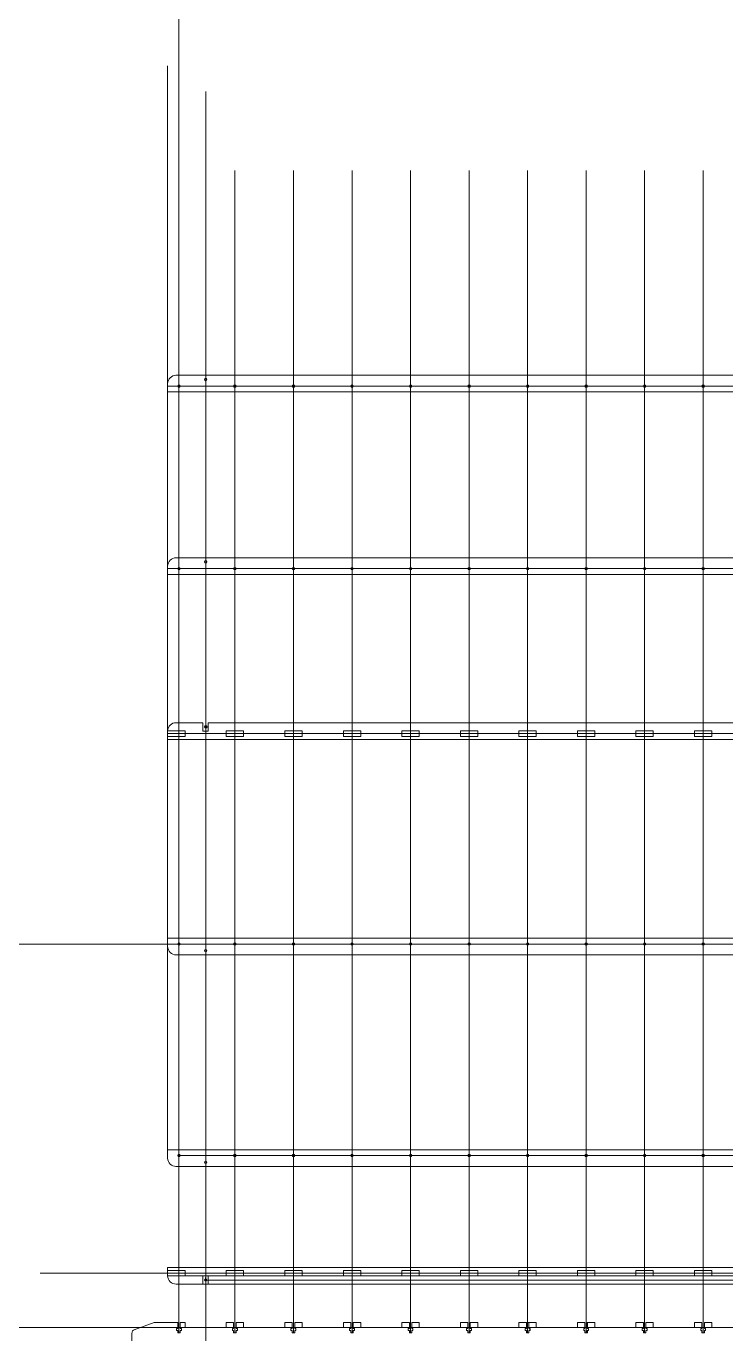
# Model space of a CAD drawing. Header units: millimetres. Extents: x -1390 to 6316, y -1840 to 2435.
# Drawn here: x -353 to 293, y -706 to 500 of the extents above; entities that cross this region are included whole.
import ezdxf

# ---------------------------------------------------------------- set-up
doc = ezdxf.new("R2010")
doc.units = ezdxf.units.MM
for name, color, linetype, lineweight, true_color in [('Left B Arm', 1, 'CONTINUOUS', 0, 0xff0000), ('New Build platform', 1, 'CONTINUOUS', 0, 0xff0000), ('New Left B arm', 1, 'CONTINUOUS', 0, 0xff0000), ('New Left D arm', 1, 'CONTINUOUS', 0, 0xff0000), ('New Left F arm', 1, 'CONTINUOUS', 0, 0xff0000), ('New Right B Arm', 1, 'CONTINUOUS', 0, 0xff0000), ('New Right D arm', 1, 'CONTINUOUS', 0, 0xff0000), ('New Right F arm', 1, 'CONTINUOUS', 0, 0xff0000), ('Referance lines', 3, 'CONTINUOUS', 0, 0x00ff00)]:
    doc.layers.add(name, color=color, linetype=linetype, lineweight=lineweight, true_color=true_color)

msp = doc.modelspace()

# ---------------------------------------------------------------- linework, layer by layer
at = {"layer": 'Left B Arm'}
for p, q in [((-214.4, -660.1), (-189.8, -660.1)), ((-184.9, -660.1), (-10.6, -660.1))]:
    msp.add_line(p, q, dxfattribs=at)
at = {"layer": 'New Build platform', "color": 1, "true_color": 0xff0000}
for p, q in [((-253.4, -702.2), (-234.9, -695.5)), ((-234.9, -695.5), (-213.1, -695.5)), ((-213.1, -695.5), (-213.1, -701.1)), ((-210.8, -701.1), (-210.8, -695.5)), ((-210.8, -695.5), (-206.3, -695.5)), ((-206.3, -695.5), (-206.3, -700)), ((-168.3, -700), (-168.3, -695.5)), ((-168.3, -695.5), (-161.5, -695.5)), ((-161.5, -695.5), (-161.5, -700)), ((-159.2, -701.1), (-159.2, -695.5)), ((-159.2, -695.5), (-152.3, -695.5)), ((-152.3, -695.5), (-152.3, -700)), ((-114.3, -700), (-114.3, -695.5)), ((-114.3, -695.5), (-107.5, -695.5)), ((-114.3, -700), (-114.3, -695.5)), ((-114.3, -695.5), (-107.4, -695.5)), ((-107.5, -695.5), (-107.5, -701.1)), ((-107.4, -695.5), (-107.4, -700)), ((-105.2, -701.1), (-105.2, -695.5)), ((-105.2, -695.5), (-98.3, -695.5)), ((-105.2, -701.1), (-105.2, -695.5)), ((-105.2, -695.5), (-98.3, -695.5)), ((-98.3, -695.5), (-98.3, -700.2)), ((-98.3, -695.5), (-98.3, -700)), ((-60.3, -700), (-60.3, -695.5)), ((-60.3, -695.5), (-53.4, -695.5)), ((-60.3, -700), (-60.3, -695.5)), ((-60.3, -695.5), (-53.4, -695.5)), ((-60.3, -700), (-60.3, -695.5)), ((-60.3, -695.5), (-53.4, -695.5)), ((-53.4, -695.5), (-53.4, -701.1)), ((-53.4, -695.5), (-53.4, -701.1)), ((-53.4, -695.5), (-53.4, -700)), ((-51.2, -701.1), (-51.2, -695.5)), ((-51.2, -695.5), (-44.3, -695.5)), ((-51.2, -701.1), (-51.2, -695.5)), ((-51.2, -695.5), (-44.3, -695.5)), ((-51.2, -701.1), (-51.2, -695.5)), ((-51.2, -695.5), (-44.3, -695.5)), ((-44.3, -695.5), (-44.3, -700.2)), ((-44.3, -695.5), (-44.3, -700.2)), ((-44.3, -695.5), (-44.3, -700)), ((-6.3, -700), (-6.3, -695.5)), ((-6.3, -695.5), (0.6, -695.5)), ((-6.3, -700), (-6.3, -695.5)), ((-6.3, -695.5), (0.6, -695.5)), ((-6.3, -700), (-6.3, -695.5)), ((-6.3, -695.5), (0.6, -695.5)), ((-6.3, -700), (-6.3, -695.5)), ((-6.3, -695.5), (0.6, -695.5)), ((0.6, -695.5), (0.6, -701.1)), ((0.6, -695.5), (0.6, -701.1)), ((0.6, -695.5), (0.6, -701.1)), ((0.6, -695.5), (0.6, -700)), ((2.8, -701.1), (2.8, -695.5)), ((2.8, -695.5), (9.7, -695.5)), ((2.8, -701.1), (2.8, -695.5)), ((2.8, -695.5), (9.7, -695.5)), ((2.8, -701.1), (2.8, -695.5)), ((2.8, -695.5), (9.7, -695.5)), ((2.8, -701.1), (2.8, -695.5)), ((2.8, -695.5), (9.7, -695.5)), ((9.7, -695.5), (9.7, -700.2)), ((9.7, -695.5), (9.7, -700.2)), ((9.7, -695.5), (9.7, -700.2)), ((9.7, -695.5), (9.7, -700)), ((47.7, -700), (47.7, -695.5)), ((47.7, -695.5), (54.6, -695.5)), ((47.7, -700), (47.7, -695.5)), ((47.7, -695.5), (54.6, -695.5)), ((47.7, -700), (47.7, -695.5)), ((47.7, -695.5), (54.6, -695.5)), ((47.7, -700), (47.7, -695.5)), ((47.7, -695.5), (54.6, -695.5)), ((47.7, -700), (47.7, -695.5)), ((47.7, -695.5), (54.6, -695.5)), ((54.6, -695.5), (54.6, -701.1)), ((54.6, -695.5), (54.6, -701.1)), ((54.6, -695.5), (54.6, -701.1)), ((54.6, -695.5), (54.6, -701.1)), ((54.6, -695.5), (54.6, -700)), ((56.8, -701.1), (56.8, -695.5)), ((56.8, -695.5), (63.7, -695.5)), ((56.8, -701.1), (56.8, -695.5)), ((56.8, -695.5), (63.7, -695.5)), ((56.8, -701.1), (56.8, -695.5)), ((56.8, -695.5), (63.7, -695.5)), ((56.8, -701.1), (56.8, -695.5)), ((56.8, -695.5), (63.7, -695.5)), ((56.8, -701.1), (56.8, -695.5)), ((56.8, -695.5), (63.7, -695.5)), ((63.7, -695.5), (63.7, -700.2)), ((63.7, -695.5), (63.7, -700.2)), ((63.7, -695.5), (63.7, -700.2)), ((63.7, -695.5), (63.7, -700.2)), ((63.7, -695.5), (63.7, -700)), ((101.7, -700), (101.7, -695.5)), ((101.7, -695.5), (108.6, -695.5)), ((101.7, -700), (101.7, -695.5)), ((101.7, -695.5), (108.6, -695.5)), ((101.7, -700), (101.7, -695.5)), ((101.7, -695.5), (108.6, -695.5)), ((101.7, -700), (101.7, -695.5)), ((101.7, -695.5), (108.6, -695.5)), ((101.7, -700), (101.7, -695.5)), ((101.7, -695.5), (108.6, -695.5)), ((108.6, -695.5), (108.6, -701.1)), ((108.6, -695.5), (108.6, -701.1)), ((108.6, -695.5), (108.6, -701.1)), ((108.6, -695.5), (108.6, -701.1)), ((108.6, -695.5), (108.6, -700)), ((110.8, -701.1), (110.8, -695.5)), ((110.8, -695.5), (117.7, -695.5)), ((110.8, -701.1), (110.8, -695.5)), ((110.8, -695.5), (117.7, -695.5)), ((110.8, -701.1), (110.8, -695.5)), ((110.8, -695.5), (117.7, -695.5)), ((110.8, -701.1), (110.8, -695.5)), ((110.8, -695.5), (117.7, -695.5)), ((110.8, -701.1), (110.8, -695.5)), ((110.8, -695.5), (117.7, -695.5)), ((117.7, -695.5), (117.7, -700.2)), ((117.7, -695.5), (117.7, -700.2)), ((117.7, -695.5), (117.7, -700.2)), ((117.7, -695.5), (117.7, -700.2)), ((117.7, -695.5), (117.7, -700)), ((155.7, -700), (155.7, -695.5)), ((155.7, -695.5), (162.6, -695.5)), ((155.7, -700), (155.7, -695.5)), ((155.7, -695.5), (162.6, -695.5)), ((155.7, -700), (155.7, -695.5)), ((155.7, -695.5), (162.6, -695.5)), ((155.7, -700), (155.7, -695.5)), ((155.7, -695.5), (162.6, -695.5)), ((155.7, -700), (155.7, -695.5)), ((155.7, -695.5), (162.6, -695.5)), ((162.6, -695.5), (162.6, -701.1)), ((162.6, -695.5), (162.6, -701.1)), ((162.6, -695.5), (162.6, -701.1)), ((162.6, -695.5), (162.6, -701.1)), ((162.6, -695.5), (162.6, -700)), ((164.8, -701.1), (164.8, -695.5)), ((164.8, -695.5), (171.7, -695.5)), ((164.8, -701.1), (164.8, -695.5)), ((164.8, -695.5), (171.7, -695.5)), ((164.8, -701.1), (164.8, -695.5)), ((164.8, -695.5), (171.7, -695.5)), ((164.8, -701.1), (164.8, -695.5)), ((164.8, -695.5), (171.7, -695.5)), ((164.9, -701.1), (164.9, -695.5)), ((164.9, -695.5), (171.7, -695.5)), ((171.7, -695.5), (171.7, -700.2)), ((171.7, -695.5), (171.7, -700.2)), ((171.7, -695.5), (171.7, -700.2)), ((171.7, -695.5), (171.7, -700.2)), ((171.7, -695.5), (171.7, -700)), ((209.7, -700), (209.7, -695.5)), ((209.7, -695.5), (216.6, -695.5)), ((209.7, -700), (209.7, -695.5)), ((209.7, -695.5), (216.6, -695.5)), ((209.7, -700), (209.7, -695.5)), ((209.7, -695.5), (216.6, -695.5)), ((209.7, -700), (209.7, -695.5)), ((209.7, -695.5), (216.6, -695.5)), ((209.7, -700), (209.7, -695.5)), ((209.7, -695.5), (216.6, -695.5)), ((209.7, -700), (209.7, -695.5)), ((209.7, -695.5), (216.6, -695.5)), ((216.6, -695.5), (216.6, -701.1)), ((216.6, -695.5), (216.6, -701.1)), ((216.6, -695.5), (216.6, -701.1)), ((216.6, -695.5), (216.6, -701.1)), ((216.6, -695.5), (216.6, -701.1)), ((216.6, -695.5), (216.6, -700)), ((218.8, -701.1), (218.8, -695.5)), ((218.8, -695.5), (225.7, -695.5)), ((218.8, -701.1), (218.8, -695.5)), ((218.8, -695.5), (225.7, -695.5)), ((218.8, -701.1), (218.8, -695.5)), ((218.8, -695.5), (225.7, -695.5)), ((218.8, -701.1), (218.8, -695.5)), ((218.8, -695.5), (225.7, -695.5)), ((218.8, -701.1), (218.8, -695.5)), ((218.8, -695.5), (225.7, -695.5)), ((218.9, -701.1), (218.9, -695.5)), ((218.9, -695.5), (225.7, -695.5)), ((225.7, -695.5), (225.7, -700.2)), ((225.7, -695.5), (225.7, -700.2)), ((225.7, -695.5), (225.7, -700.2)), ((225.7, -695.5), (225.7, -700.2)), ((225.7, -695.5), (225.7, -700.2)), ((225.7, -695.5), (225.7, -700)), ((263.8, -700), (263.8, -695.5)), ((263.8, -695.5), (270.6, -695.5)), ((263.8, -700), (263.8, -695.5)), ((263.8, -695.5), (270.6, -695.5)), ((263.8, -700), (263.8, -695.5)), ((263.8, -695.5), (270.6, -695.5)), ((263.8, -700), (263.8, -695.5)), ((263.8, -695.5), (270.6, -695.5)), ((263.8, -700), (263.8, -695.5)), ((263.8, -695.5), (270.6, -695.5)), ((263.8, -700), (263.8, -695.5)), ((263.8, -695.5), (270.6, -695.5)), ((263.8, -700), (263.8, -695.5)), ((263.8, -695.5), (270.6, -695.5)), ((270.6, -695.5), (270.6, -701.1)), ((270.6, -695.5), (270.6, -701.1)), ((270.6, -695.5), (270.6, -701.1)), ((270.6, -695.5), (270.6, -701.1)), ((270.6, -695.5), (270.6, -701.1)), ((270.6, -695.5), (270.6, -701.1)), ((270.6, -695.5), (270.6, -700)), ((272.9, -701.1), (272.9, -695.5)), ((272.9, -695.5), (279.7, -695.5)), ((272.9, -701.1), (272.9, -695.5)), ((272.9, -695.5), (279.7, -695.5)), ((272.9, -701.1), (272.9, -695.5)), ((272.9, -695.5), (279.7, -695.5)), ((272.9, -701.1), (272.9, -695.5)), ((272.9, -695.5), (279.7, -695.5)), ((272.9, -701.1), (272.9, -695.5)), ((272.9, -695.5), (279.7, -695.5)), ((272.9, -701.1), (272.9, -695.5)), ((272.9, -695.5), (279.7, -695.5)), ((272.9, -701.1), (272.9, -695.5)), ((272.9, -695.5), (279.7, -695.5)), ((279.7, -695.5), (279.7, -700)), ((279.7, -695.5), (279.7, -700.2)), ((279.7, -695.5), (279.7, -700.2)), ((279.7, -695.5), (279.7, -700.2)), ((279.7, -695.5), (279.7, -700.2)), ((279.7, -695.5), (279.7, -700.2)), ((279.7, -695.5), (279.7, -700.2)), ((-255.5, -705.3), (-255.5, -1354.8)), ((-213.1, -701.1), (-214.2, -701.1)), ((-214.2, -701.1), (-214.2, -702.9)), ((-214.2, -702.9), (-213.1, -702.9)), ((-213.1, -702.9), (-213.1, -705)), ((-213.1, -705), (-210.8, -705)), ((-209.7, -701.1), (-210.8, -701.1)), ((-210.8, -705), (-210.8, -702.9)), ((-210.8, -702.9), (-209.7, -702.9)), ((-209.7, -702.9), (-209.7, -701.1)), ((-206.3, -700), (-168.3, -700)), ((-161.5, -701.1), (-162.6, -701.1)), ((-162.6, -701.1), (-162.6, -702.9)), ((-162.6, -702.9), (-161.5, -702.9)), ((-161.5, -700), (-161.5, -701.1)), ((-161.5, -702.9), (-161.5, -705)), ((-161.5, -705), (-159.2, -705)), ((-158.1, -701.1), (-159.2, -701.1)), ((-159.2, -705), (-159.2, -702.9)), ((-159.2, -702.9), (-158.1, -702.9)), ((-158.1, -702.9), (-158.1, -701.1)), ((-152.3, -700), (-114.3, -700)), ((-107.5, -701.1), (-108.6, -701.1)), ((-108.6, -701.1), (-108.6, -702.9)), ((-107.4, -701.1), (-108.6, -701.1)), ((-108.6, -701.1), (-108.6, -702.9)), ((-108.6, -702.9), (-107.5, -702.9)), ((-108.6, -702.9), (-107.4, -702.9)), ((-107.5, -702.9), (-107.5, -705)), ((-107.5, -705), (-105.2, -705)), ((-107.4, -700), (-107.4, -701.1)), ((-107.4, -702.9), (-107.4, -705)), ((-107.4, -705), (-105.2, -705)), ((-104.1, -701.1), (-105.2, -701.1)), ((-104.1, -701.1), (-105.2, -701.1)), ((-105.2, -705), (-105.2, -702.9)), ((-105.2, -702.9), (-104.1, -702.9)), ((-105.2, -705), (-105.2, -702.9)), ((-105.2, -702.9), (-104.1, -702.9)), ((-104.1, -702.9), (-104.1, -701.1)), ((-104.1, -702.9), (-104.1, -701.1)), ((-98.3, -700), (-60.3, -700)), ((-53.4, -701.1), (-54.6, -701.1)), ((-54.6, -701.1), (-54.6, -702.9)), ((-53.4, -701.1), (-54.6, -701.1)), ((-54.6, -701.1), (-54.6, -702.9)), ((-54.6, -702.9), (-53.4, -702.9)), ((-54.6, -702.9), (-53.4, -702.9)), ((-53.4, -701.1), (-54.5, -701.1)), ((-54.5, -701.1), (-54.5, -702.9)), ((-54.5, -702.9), (-53.4, -702.9)), ((-53.4, -700), (-53.4, -701.1)), ((-53.4, -702.9), (-53.4, -705)), ((-53.4, -702.9), (-53.4, -705)), ((-53.4, -702.9), (-53.4, -705)), ((-53.4, -705), (-51.2, -705)), ((-53.4, -705), (-51.2, -705)), ((-53.4, -705), (-51.2, -705)), ((-50.1, -701.1), (-51.2, -701.1)), ((-50.1, -701.1), (-51.2, -701.1)), ((-50.1, -701.1), (-51.2, -701.1)), ((-51.2, -705), (-51.2, -702.9)), ((-51.2, -702.9), (-50.1, -702.9)), ((-51.2, -705), (-51.2, -702.9)), ((-51.2, -702.9), (-50.1, -702.9)), ((-51.2, -705), (-51.2, -702.9)), ((-51.2, -702.9), (-50.1, -702.9)), ((-50.1, -702.9), (-50.1, -701.1)), ((-50.1, -702.9), (-50.1, -701.1)), ((-50.1, -702.9), (-50.1, -701.1)), ((-44.3, -700), (-6.3, -700)), ((0.6, -701.1), (-0.6, -701.1)), ((-0.6, -701.1), (-0.6, -702.9)), ((0.6, -701.1), (-0.6, -701.1)), ((-0.6, -701.1), (-0.6, -702.9)), ((0.6, -701.1), (-0.6, -701.1)), ((-0.6, -701.1), (-0.6, -702.9)), ((-0.6, -702.9), (0.6, -702.9)), ((-0.6, -702.9), (0.6, -702.9)), ((-0.6, -702.9), (0.6, -702.9)), ((0.6, -701.1), (-0.5, -701.1)), ((-0.5, -701.1), (-0.5, -702.9)), ((-0.5, -702.9), (0.6, -702.9)), ((0.6, -700), (0.6, -701.1)), ((0.6, -702.9), (0.6, -705)), ((0.6, -702.9), (0.6, -705)), ((0.6, -702.9), (0.6, -705)), ((0.6, -702.9), (0.6, -705)), ((0.6, -705), (2.8, -705)), ((0.6, -705), (2.8, -705)), ((0.6, -705), (2.8, -705)), ((0.6, -705), (2.8, -705)), ((3.9, -701.1), (2.8, -701.1)), ((3.9, -701.1), (2.8, -701.1)), ((3.9, -701.1), (2.8, -701.1)), ((3.9, -701.1), (2.8, -701.1)), ((2.8, -705), (2.8, -702.9)), ((2.8, -702.9), (3.9, -702.9)), ((2.8, -705), (2.8, -702.9)), ((2.8, -702.9), (3.9, -702.9)), ((2.8, -705), (2.8, -702.9)), ((2.8, -702.9), (3.9, -702.9)), ((2.8, -705), (2.8, -702.9)), ((2.8, -702.9), (3.9, -702.9)), ((3.9, -702.9), (3.9, -701.1)), ((3.9, -702.9), (3.9, -701.1)), ((3.9, -702.9), (3.9, -701.1)), ((3.9, -702.9), (3.9, -701.1)), ((9.7, -700), (47.7, -700)), ((54.6, -701.1), (53.5, -701.1)), ((53.5, -701.1), (53.5, -702.9)), ((54.6, -701.1), (53.5, -701.1)), ((53.5, -701.1), (53.5, -702.9)), ((54.6, -701.1), (53.5, -701.1)), ((53.5, -701.1), (53.5, -702.9)), ((54.6, -701.1), (53.5, -701.1)), ((53.5, -701.1), (53.5, -702.9)), ((54.6, -701.1), (53.5, -701.1)), ((53.5, -701.1), (53.5, -702.9)), ((53.5, -702.9), (54.6, -702.9)), ((53.5, -702.9), (54.6, -702.9)), ((53.5, -702.9), (54.6, -702.9)), ((53.5, -702.9), (54.6, -702.9)), ((53.5, -702.9), (54.6, -702.9)), ((54.6, -700), (54.6, -701.1)), ((54.6, -702.9), (54.6, -705)), ((54.6, -702.9), (54.6, -705)), ((54.6, -702.9), (54.6, -705)), ((54.6, -702.9), (54.6, -705)), ((54.6, -702.9), (54.6, -705)), ((54.6, -705), (56.8, -705)), ((54.6, -705), (56.8, -705)), ((54.6, -705), (56.8, -705)), ((54.6, -705), (56.8, -705)), ((54.6, -705), (56.8, -705)), ((57.9, -701.1), (56.8, -701.1)), ((57.9, -701.1), (56.8, -701.1)), ((57.9, -701.1), (56.8, -701.1)), ((57.9, -701.1), (56.8, -701.1)), ((58, -701.1), (56.8, -701.1)), ((56.8, -705), (56.8, -702.9)), ((56.8, -702.9), (57.9, -702.9)), ((56.8, -705), (56.8, -702.9)), ((56.8, -702.9), (57.9, -702.9)), ((56.8, -705), (56.8, -702.9)), ((56.8, -702.9), (57.9, -702.9)), ((56.8, -705), (56.8, -702.9)), ((56.8, -702.9), (57.9, -702.9)), ((56.8, -705), (56.8, -702.9)), ((56.8, -702.9), (58, -702.9)), ((57.9, -702.9), (57.9, -701.1)), ((57.9, -702.9), (57.9, -701.1)), ((57.9, -702.9), (57.9, -701.1)), ((57.9, -702.9), (57.9, -701.1)), ((58, -702.9), (58, -701.1)), ((63.7, -700), (101.7, -700)), ((108.6, -701.1), (107.5, -701.1)), ((107.5, -701.1), (107.5, -702.9)), ((108.6, -701.1), (107.5, -701.1)), ((107.5, -701.1), (107.5, -702.9)), ((108.6, -701.1), (107.5, -701.1)), ((107.5, -701.1), (107.5, -702.9)), ((108.6, -701.1), (107.5, -701.1)), ((107.5, -701.1), (107.5, -702.9)), ((108.6, -701.1), (107.5, -701.1)), ((107.5, -701.1), (107.5, -702.9)), ((107.5, -702.9), (108.6, -702.9)), ((107.5, -702.9), (108.6, -702.9)), ((107.5, -702.9), (108.6, -702.9)), ((107.5, -702.9), (108.6, -702.9)), ((107.5, -702.9), (108.6, -702.9)), ((108.6, -700), (108.6, -701.1)), ((108.6, -702.9), (108.6, -705)), ((108.6, -702.9), (108.6, -705)), ((108.6, -702.9), (108.6, -705)), ((108.6, -702.9), (108.6, -705)), ((108.6, -702.9), (108.6, -705)), ((108.6, -705), (110.8, -705)), ((108.6, -705), (110.8, -705)), ((108.6, -705), (110.8, -705)), ((108.6, -705), (110.8, -705)), ((108.6, -705), (110.8, -705)), ((111.9, -701.1), (110.8, -701.1)), ((111.9, -701.1), (110.8, -701.1)), ((111.9, -701.1), (110.8, -701.1)), ((111.9, -701.1), (110.8, -701.1)), ((112, -701.1), (110.8, -701.1)), ((110.8, -705), (110.8, -702.9)), ((110.8, -702.9), (111.9, -702.9)), ((110.8, -705), (110.8, -702.9)), ((110.8, -702.9), (111.9, -702.9)), ((110.8, -705), (110.8, -702.9)), ((110.8, -702.9), (111.9, -702.9)), ((110.8, -705), (110.8, -702.9)), ((110.8, -702.9), (111.9, -702.9)), ((110.8, -705), (110.8, -702.9)), ((110.8, -702.9), (112, -702.9)), ((111.9, -702.9), (111.9, -701.1)), ((111.9, -702.9), (111.9, -701.1)), ((111.9, -702.9), (111.9, -701.1)), ((111.9, -702.9), (111.9, -701.1)), ((112, -702.9), (112, -701.1)), ((117.7, -700), (155.7, -700)), ((162.6, -701.1), (161.5, -701.1)), ((161.5, -701.1), (161.5, -702.9)), ((162.6, -701.1), (161.5, -701.1)), ((161.5, -701.1), (161.5, -702.9)), ((162.6, -701.1), (161.5, -701.1)), ((161.5, -701.1), (161.5, -702.9)), ((162.6, -701.1), (161.5, -701.1)), ((161.5, -701.1), (161.5, -702.9)), ((162.6, -701.1), (161.5, -701.1)), ((161.5, -701.1), (161.5, -702.9)), ((161.5, -702.9), (162.6, -702.9)), ((161.5, -702.9), (162.6, -702.9)), ((161.5, -702.9), (162.6, -702.9)), ((161.5, -702.9), (162.6, -702.9)), ((161.5, -702.9), (162.6, -702.9)), ((162.6, -700), (162.6, -701.1)), ((162.6, -702.9), (162.6, -705)), ((162.6, -702.9), (162.6, -705)), ((162.6, -702.9), (162.6, -705)), ((162.6, -702.9), (162.6, -705)), ((162.6, -702.9), (162.6, -705)), ((162.6, -705), (164.8, -705)), ((162.6, -705), (164.8, -705)), ((162.6, -705), (164.8, -705)), ((162.6, -705), (164.8, -705)), ((162.6, -705), (164.9, -705)), ((166, -701.1), (164.8, -701.1)), ((166, -701.1), (164.8, -701.1)), ((166, -701.1), (164.8, -701.1)), ((166, -701.1), (164.8, -701.1)), ((164.8, -705), (164.8, -702.9)), ((164.8, -702.9), (166, -702.9)), ((164.8, -705), (164.8, -702.9)), ((164.8, -702.9), (166, -702.9)), ((164.8, -705), (164.8, -702.9)), ((164.8, -702.9), (166, -702.9)), ((164.8, -705), (164.8, -702.9)), ((164.8, -702.9), (166, -702.9)), ((166, -701.1), (164.9, -701.1)), ((164.9, -705), (164.9, -702.9)), ((164.9, -702.9), (166, -702.9)), ((166, -702.9), (166, -701.1)), ((166, -702.9), (166, -701.1)), ((166, -702.9), (166, -701.1)), ((166, -702.9), (166, -701.1)), ((166, -702.9), (166, -701.1)), ((171.7, -700), (209.7, -700)), ((216.6, -701.1), (215.5, -701.1)), ((215.5, -701.1), (215.5, -702.9)), ((216.6, -701.1), (215.5, -701.1)), ((215.5, -701.1), (215.5, -702.9)), ((216.6, -701.1), (215.5, -701.1)), ((215.5, -701.1), (215.5, -702.9)), ((216.6, -701.1), (215.5, -701.1)), ((215.5, -701.1), (215.5, -702.9)), ((216.6, -701.1), (215.5, -701.1)), ((215.5, -701.1), (215.5, -702.9)), ((216.6, -701.1), (215.5, -701.1)), ((215.5, -701.1), (215.5, -702.9)), ((215.5, -702.9), (216.6, -702.9)), ((215.5, -702.9), (216.6, -702.9)), ((215.5, -702.9), (216.6, -702.9)), ((215.5, -702.9), (216.6, -702.9)), ((215.5, -702.9), (216.6, -702.9)), ((215.5, -702.9), (216.6, -702.9)), ((216.6, -700), (216.6, -701.1)), ((216.6, -702.9), (216.6, -705)), ((216.6, -702.9), (216.6, -705)), ((216.6, -702.9), (216.6, -705)), ((216.6, -702.9), (216.6, -705)), ((216.6, -702.9), (216.6, -705)), ((216.6, -702.9), (216.6, -705)), ((216.6, -705), (218.8, -705)), ((216.6, -705), (218.8, -705)), ((216.6, -705), (218.8, -705)), ((216.6, -705), (218.8, -705)), ((216.6, -705), (218.8, -705)), ((216.6, -705), (218.9, -705)), ((220, -701.1), (218.8, -701.1)), ((220, -701.1), (218.8, -701.1)), ((220, -701.1), (218.8, -701.1)), ((220, -701.1), (218.8, -701.1)), ((220, -701.1), (218.8, -701.1)), ((218.8, -705), (218.8, -702.9)), ((218.8, -702.9), (220, -702.9)), ((218.8, -705), (218.8, -702.9)), ((218.8, -702.9), (220, -702.9)), ((218.8, -705), (218.8, -702.9)), ((218.8, -702.9), (220, -702.9)), ((218.8, -705), (218.8, -702.9)), ((218.8, -702.9), (220, -702.9)), ((218.8, -705), (218.8, -702.9)), ((218.8, -702.9), (220, -702.9)), ((220, -701.1), (218.9, -701.1)), ((218.9, -705), (218.9, -702.9)), ((218.9, -702.9), (220, -702.9)), ((220, -702.9), (220, -701.1)), ((220, -702.9), (220, -701.1)), ((220, -702.9), (220, -701.1)), ((220, -702.9), (220, -701.1)), ((220, -702.9), (220, -701.1)), ((220, -702.9), (220, -701.1)), ((225.7, -700), (263.8, -700)), ((270.6, -701.1), (269.5, -701.1)), ((269.5, -701.1), (269.5, -702.9)), ((270.6, -701.1), (269.5, -701.1)), ((269.5, -701.1), (269.5, -702.9)), ((270.6, -701.1), (269.5, -701.1)), ((269.5, -701.1), (269.5, -702.9)), ((270.6, -701.1), (269.5, -701.1)), ((269.5, -701.1), (269.5, -702.9)), ((270.6, -701.1), (269.5, -701.1)), ((269.5, -701.1), (269.5, -702.9)), ((270.6, -701.1), (269.5, -701.1)), ((269.5, -701.1), (269.5, -702.9)), ((270.6, -701.1), (269.5, -701.1)), ((269.5, -701.1), (269.5, -702.9)), ((269.5, -702.9), (270.6, -702.9)), ((269.5, -702.9), (270.6, -702.9)), ((269.5, -702.9), (270.6, -702.9)), ((269.5, -702.9), (270.6, -702.9)), ((269.5, -702.9), (270.6, -702.9)), ((269.5, -702.9), (270.6, -702.9)), ((269.5, -702.9), (270.6, -702.9)), ((270.6, -700), (270.6, -701.1)), ((270.6, -702.9), (270.6, -705)), ((270.6, -702.9), (270.6, -705)), ((270.6, -702.9), (270.6, -705)), ((270.6, -702.9), (270.6, -705)), ((270.6, -702.9), (270.6, -705)), ((270.6, -702.9), (270.6, -705)), ((270.6, -702.9), (270.6, -705)), ((270.6, -705), (272.9, -705)), ((270.6, -705), (272.9, -705)), ((270.6, -705), (272.9, -705)), ((270.6, -705), (272.9, -705)), ((270.6, -705), (272.9, -705)), ((270.6, -705), (272.9, -705)), ((270.6, -705), (272.9, -705)), ((274, -701.1), (272.9, -701.1)), ((274, -701.1), (272.9, -701.1)), ((274, -701.1), (272.9, -701.1)), ((274, -701.1), (272.9, -701.1)), ((274, -701.1), (272.9, -701.1)), ((274, -701.1), (272.9, -701.1)), ((274, -701.1), (272.9, -701.1)), ((272.9, -705), (272.9, -702.9)), ((272.9, -702.9), (274, -702.9)), ((272.9, -705), (272.9, -702.9)), ((272.9, -702.9), (274, -702.9)), ((272.9, -705), (272.9, -702.9)), ((272.9, -702.9), (274, -702.9)), ((272.9, -705), (272.9, -702.9)), ((272.9, -702.9), (274, -702.9)), ((272.9, -705), (272.9, -702.9)), ((272.9, -702.9), (274, -702.9)), ((272.9, -705), (272.9, -702.9)), ((272.9, -702.9), (274, -702.9)), ((272.9, -705), (272.9, -702.9)), ((272.9, -702.9), (274, -702.9)), ((274, -702.9), (274, -701.1)), ((274, -702.9), (274, -701.1)), ((274, -702.9), (274, -701.1)), ((274, -702.9), (274, -701.1)), ((274, -702.9), (274, -701.1)), ((274, -702.9), (274, -701.1)), ((274, -702.9), (274, -701.1)), ((279.7, -700), (317.8, -700))]:
    msp.add_line(p, q, dxfattribs=at)
msp.add_open_spline([(-252.8, -702), (-254.3, -702.4), (-255.5, -703.9), (-255.5, -705.5)], degree=3, dxfattribs=at)
at = {"layer": 'New Left B arm', "color": 1, "true_color": 0xff0000}
for p, q in [((-55.2, -644.7), (499.8, -644.6)), ((-10.6, -660.1), (340.5, -660.1))]:
    msp.add_line(p, q, dxfattribs=at)
at = {"layer": 'New Left B arm'}
for p, q in [((-189.8, -660.1), (-189.8, -652.4)), ((-189.8, -652.4), (-184.9, -652.4)), ((-184.9, -652.4), (-184.9, -660.1))]:
    msp.add_line(p, q, dxfattribs=at)
at = {"layer": 'New Left B arm', "color": 1, "true_color": 0xff0000}
for points in [[(-222.4, -652.4), (-222, -652.5), (-206.4, -652.5), (-206.4, -647.5), (-222.4, -647.5), (-222.4, -644.7), (-157.6, -644.7), (-55.2, -644.7), (-52.8, -644.7)], [(-152.4, -647.5), (-152.4, -652.5), (-168.4, -652.5), (-168.4, -647.5), (-152.4, -647.5), (-152.4, -647.5)], [(-98.4, -647.5), (-98.4, -652.5), (-114.4, -652.5), (-114.4, -647.5), (-98.4, -647.5), (-98.4, -647.5)], [(-44.3, -647.5), (-44.3, -652.5), (-60.3, -652.5), (-60.3, -647.5), (-44.3, -647.5), (-44.3, -647.5)], [(9.7, -647.5), (9.7, -652.5), (-6.3, -652.5), (-6.3, -647.5), (9.7, -647.5), (9.7, -647.5)], [(63.7, -647.5), (63.7, -652.5), (47.7, -652.5), (47.7, -647.5), (63.7, -647.5), (63.7, -647.5)], [(117.7, -647.5), (117.7, -652.5), (101.7, -652.5), (101.7, -647.5), (117.7, -647.5), (117.7, -647.5)], [(171.7, -647.5), (171.7, -652.5), (155.7, -652.5), (155.7, -647.5), (171.7, -647.5), (171.7, -647.5)], [(225.7, -647.5), (225.7, -652.5), (209.7, -652.5), (209.7, -647.5), (225.7, -647.5), (225.7, -647.5)], [(279.7, -647.5), (279.7, -652.5), (263.7, -652.5), (263.7, -647.5), (279.7, -647.5), (279.7, -647.5)]]:
    msp.add_lwpolyline(points, dxfattribs=at)
msp.add_open_spline([(-214.4, -660.1), (-218.8, -660.1), (-222.4, -656.6), (-222.4, -652.4)], degree=3, dxfattribs=at)
at = {"layer": 'New Left D arm', "color": 1, "true_color": 0xff0000}
for p, q in [((-53.3, -536.1), (499.8, -536)), ((-214.8, -551.5), (-28.8, -551.5)), ((337.5, -551.5), (-28.8, -551.5))]:
    msp.add_line(p, q, dxfattribs=at)
for points in [[(-53.3, -536.1), (-222.4, -536.1), (-222.4, -543.8)], [(-212, -542.6), (-212, -542.6)], [(-160.4, -542.6), (-160.4, -542.6)], [(-106.3, -542.6), (-106.3, -542.6)], [(-52.3, -542.6), (-52.3, -542.6)], [(1.7, -542.6), (1.7, -542.6)], [(55.7, -542.6), (55.7, -542.6)], [(109.7, -542.6), (109.7, -542.6)], [(163.7, -542.6), (163.7, -542.6)], [(217.7, -542.6), (217.7, -542.6)], [(271.8, -542.6), (271.8, -542.6)], [(-187.4, -548.8), (-187.4, -548.8)]]:
    msp.add_lwpolyline(points, dxfattribs=at)
for points in [[(-213.1, -541.4), (-213.1, -540.8), (-212.6, -540.3), (-212, -540.3)], [(-212, -542.6), (-212.6, -542.6), (-213.1, -542), (-213.1, -541.4)], [(-212, -540.3), (-211.3, -540.3), (-210.8, -540.8), (-210.8, -541.4)], [(-210.8, -541.4), (-210.8, -542), (-211.3, -542.6), (-212, -542.6)], [(-161.5, -541.4), (-161.5, -540.8), (-161, -540.3), (-160.4, -540.3)], [(-160.4, -542.6), (-161, -542.6), (-161.5, -542), (-161.5, -541.4)], [(-160.4, -540.3), (-159.7, -540.3), (-159.2, -540.8), (-159.2, -541.4)], [(-159.2, -541.4), (-159.2, -542), (-159.7, -542.6), (-160.4, -542.6)], [(-107.5, -541.4), (-107.5, -540.8), (-107, -540.3), (-106.3, -540.3)], [(-106.3, -542.6), (-107, -542.6), (-107.5, -542), (-107.5, -541.4)], [(-106.3, -540.3), (-105.7, -540.3), (-105.2, -540.8), (-105.2, -541.4)], [(-105.2, -541.4), (-105.2, -542), (-105.7, -542.6), (-106.3, -542.6)], [(-53.5, -541.4), (-53.5, -540.8), (-53, -540.3), (-52.3, -540.3)], [(-52.3, -542.6), (-53, -542.6), (-53.5, -542), (-53.5, -541.4)], [(-52.3, -540.3), (-51.7, -540.3), (-51.2, -540.8), (-51.2, -541.4)], [(-51.2, -541.4), (-51.2, -542), (-51.7, -542.6), (-52.3, -542.6)], [(0.6, -541.4), (0.6, -540.8), (1.1, -540.3), (1.7, -540.3)], [(1.7, -542.6), (1.1, -542.6), (0.6, -542), (0.6, -541.4)], [(1.7, -540.3), (2.3, -540.3), (2.8, -540.8), (2.8, -541.4)], [(2.8, -541.4), (2.8, -542), (2.3, -542.6), (1.7, -542.6)], [(54.6, -541.4), (54.6, -540.8), (55.1, -540.3), (55.7, -540.3)], [(55.7, -542.6), (55.1, -542.6), (54.6, -542), (54.6, -541.4)], [(55.7, -540.3), (56.3, -540.3), (56.9, -540.8), (56.9, -541.4)], [(56.9, -541.4), (56.9, -542), (56.3, -542.6), (55.7, -542.6)], [(108.6, -541.4), (108.6, -540.8), (109.1, -540.3), (109.7, -540.3)], [(109.7, -542.6), (109.1, -542.6), (108.6, -542), (108.6, -541.4)], [(109.7, -540.3), (110.3, -540.3), (110.8, -540.8), (110.8, -541.4)], [(110.8, -541.4), (110.8, -542), (110.3, -542.6), (109.7, -542.6)], [(162.6, -541.4), (162.6, -540.8), (163.1, -540.3), (163.7, -540.3)], [(163.7, -542.6), (163.1, -542.6), (162.6, -542), (162.6, -541.4)], [(163.7, -540.3), (164.4, -540.3), (164.9, -540.8), (164.9, -541.4)], [(164.9, -541.4), (164.9, -542), (164.4, -542.6), (163.7, -542.6)], [(216.6, -541.4), (216.6, -540.8), (217.1, -540.3), (217.7, -540.3)], [(217.7, -542.6), (217.1, -542.6), (216.6, -542), (216.6, -541.4)], [(217.7, -540.3), (218.4, -540.3), (218.9, -540.8), (218.9, -541.4)], [(218.9, -541.4), (218.9, -542), (218.4, -542.6), (217.7, -542.6)], [(270.6, -541.4), (270.6, -540.8), (271.1, -540.3), (271.8, -540.3)], [(271.8, -542.6), (271.1, -542.6), (270.6, -542), (270.6, -541.4)], [(271.8, -540.3), (272.4, -540.3), (272.9, -540.8), (272.9, -541.4)], [(272.9, -541.4), (272.9, -542), (272.4, -542.6), (271.8, -542.6)], [(-222.4, -543.8), (-222.4, -548.1), (-218.8, -551.5), (-214.4, -551.5)], [(-188.5, -547.7), (-188.5, -547), (-188, -546.5), (-187.4, -546.5)], [(-187.4, -548.8), (-188, -548.8), (-188.5, -548.3), (-188.5, -547.7)], [(-187.4, -546.5), (-186.8, -546.5), (-186.2, -547), (-186.2, -547.7)], [(-186.2, -547.7), (-186.2, -548.3), (-186.8, -548.8), (-187.4, -548.8)]]:
    msp.add_open_spline(points, degree=3, dxfattribs=at)
at = {"layer": 'New Left F arm', "color": 1, "true_color": 0xff0000}
for p, q in [((-222.4, -340.9), (-52.3, -340.8)), ((-204.1, -340.9), (-170.1, -340.9)), ((500.1, -340.8), (-52.3, -340.8)), ((-214.8, -356.4), (-52.3, -356.4)), ((500.1, -356.4), (-52.3, -356.4))]:
    msp.add_line(p, q, dxfattribs=at)
for points in [[(-222.4, -348.7), (-222.4, -340.9), (-53.3, -340.9)], [(-212, -347.4), (-212, -347.4)], [(-160.4, -347.4), (-160.4, -347.4)], [(-106.3, -347.4), (-106.3, -347.4)], [(-52.3, -347.4), (-52.3, -347.4)], [(1.7, -347.4), (1.7, -347.4)], [(55.7, -347.4), (55.7, -347.4)], [(109.7, -347.4), (109.7, -347.4)], [(163.7, -347.4), (163.7, -347.4)], [(217.7, -347.4), (217.7, -347.4)], [(271.8, -347.4), (271.8, -347.4)], [(-187.4, -353.6), (-187.4, -353.6)]]:
    msp.add_lwpolyline(points, dxfattribs=at)
for points in [[(-214.4, -356.4), (-218.8, -356.4), (-222.4, -352.9), (-222.4, -348.7)], [(-213.1, -346.3), (-213.1, -345.6), (-212.6, -345.1), (-212, -345.1)], [(-212, -347.4), (-212.6, -347.4), (-213.1, -346.9), (-213.1, -346.3)], [(-212, -345.1), (-211.3, -345.1), (-210.8, -345.6), (-210.8, -346.3)], [(-210.8, -346.3), (-210.8, -346.9), (-211.3, -347.4), (-212, -347.4)], [(-161.5, -346.3), (-161.5, -345.6), (-161, -345.1), (-160.4, -345.1)], [(-160.4, -347.4), (-161, -347.4), (-161.5, -346.9), (-161.5, -346.3)], [(-160.4, -345.1), (-159.8, -345.1), (-159.3, -345.6), (-159.3, -346.3)], [(-159.3, -346.3), (-159.3, -346.9), (-159.8, -347.4), (-160.4, -347.4)], [(-107.5, -346.3), (-107.5, -345.6), (-107, -345.1), (-106.3, -345.1)], [(-106.3, -347.4), (-107, -347.4), (-107.5, -346.9), (-107.5, -346.3)], [(-106.3, -345.1), (-105.7, -345.1), (-105.2, -345.6), (-105.2, -346.3)], [(-105.2, -346.3), (-105.2, -346.9), (-105.7, -347.4), (-106.3, -347.4)], [(-53.5, -346.3), (-53.5, -345.6), (-53, -345.1), (-52.3, -345.1)], [(-52.3, -347.4), (-53, -347.4), (-53.5, -346.9), (-53.5, -346.3)], [(-52.3, -345.1), (-51.7, -345.1), (-51.2, -345.6), (-51.2, -346.3)], [(-51.2, -346.3), (-51.2, -346.9), (-51.7, -347.4), (-52.3, -347.4)], [(0.6, -346.3), (0.6, -345.6), (1.1, -345.1), (1.7, -345.1)], [(1.7, -347.4), (1.1, -347.4), (0.6, -346.9), (0.6, -346.3)], [(1.7, -345.1), (2.3, -345.1), (2.8, -345.6), (2.8, -346.3)], [(2.8, -346.3), (2.8, -346.9), (2.3, -347.4), (1.7, -347.4)], [(54.6, -346.3), (54.6, -345.6), (55.1, -345.1), (55.7, -345.1)], [(55.7, -347.4), (55.1, -347.4), (54.6, -346.9), (54.6, -346.3)], [(55.7, -345.1), (56.3, -345.1), (56.9, -345.6), (56.9, -346.3)], [(56.9, -346.3), (56.9, -346.9), (56.3, -347.4), (55.7, -347.4)], [(108.6, -346.3), (108.6, -345.6), (109.1, -345.1), (109.7, -345.1)], [(109.7, -347.4), (109.1, -347.4), (108.6, -346.9), (108.6, -346.3)], [(109.7, -345.1), (110.3, -345.1), (110.8, -345.6), (110.8, -346.3)], [(110.8, -346.3), (110.8, -346.9), (110.3, -347.4), (109.7, -347.4)], [(162.6, -346.3), (162.6, -345.6), (163.1, -345.1), (163.7, -345.1)], [(163.7, -347.4), (163.1, -347.4), (162.6, -346.9), (162.6, -346.3)], [(163.7, -345.1), (164.4, -345.1), (164.9, -345.6), (164.9, -346.3)], [(164.9, -346.3), (164.9, -346.9), (164.4, -347.4), (163.7, -347.4)], [(216.6, -346.3), (216.6, -345.6), (217.1, -345.1), (217.7, -345.1)], [(217.7, -347.4), (217.1, -347.4), (216.6, -346.9), (216.6, -346.3)], [(217.7, -345.1), (218.4, -345.1), (218.9, -345.6), (218.9, -346.3)], [(218.9, -346.3), (218.9, -346.9), (218.4, -347.4), (217.7, -347.4)], [(270.6, -346.3), (270.6, -345.6), (271.1, -345.1), (271.8, -345.1)], [(271.8, -347.4), (271.1, -347.4), (270.6, -346.9), (270.6, -346.3)], [(271.8, -345.1), (272.4, -345.1), (272.9, -345.6), (272.9, -346.3)], [(272.9, -346.3), (272.9, -346.9), (272.4, -347.4), (271.8, -347.4)], [(-188.5, -352.5), (-188.5, -351.9), (-188, -351.4), (-187.4, -351.4)], [(-187.4, -353.6), (-188, -353.6), (-188.5, -353.1), (-188.5, -352.5)], [(-187.4, -351.4), (-186.8, -351.4), (-186.3, -351.9), (-186.3, -352.5)], [(-186.3, -352.5), (-186.3, -353.1), (-186.8, -353.6), (-187.4, -353.6)]]:
    msp.add_open_spline(points, degree=3, dxfattribs=at)
at = {"layer": 'New Right B Arm', "color": 1, "true_color": 0xff0000}
for p, q in [((-189.8, -142.1), (-214.8, -142.1)), ((-189.8, -149.8), (-189.8, -142.1)), ((-184.9, -142.1), (-184.9, -149.8)), ((404.2, -142.1), (-184.9, -142.1)), ((-184.9, -149.8), (-189.8, -149.8)), ((499.8, -157.6), (-52.8, -157.5))]:
    msp.add_line(p, q, dxfattribs=at)
for points in [[(-222.4, -149.7), (-206.4, -149.7), (-206.4, -154.7), (-222.4, -154.7), (-222.4, -154.7), (-222.4, -157.5), (-157.6, -157.5), (-52.8, -157.5), (-52.8, -157.6)], [(-152.4, -154.7), (-152.4, -149.7), (-168.4, -149.7), (-168.4, -154.7), (-152.4, -154.7), (-152.4, -154.7)], [(-98.4, -154.7), (-98.4, -149.7), (-114.4, -149.7), (-114.4, -154.7), (-98.4, -154.7), (-98.4, -154.7)], [(-44.3, -154.7), (-44.3, -149.7), (-60.3, -149.7), (-60.3, -154.7), (-44.3, -154.7), (-44.3, -154.7)], [(9.7, -154.7), (9.7, -149.7), (-6.3, -149.7), (-6.3, -154.7), (9.7, -154.7), (9.7, -154.7)], [(63.7, -154.7), (63.7, -149.7), (47.7, -149.7), (47.7, -154.7), (63.7, -154.7), (63.7, -154.7)], [(117.7, -154.7), (117.7, -149.7), (101.7, -149.7), (101.7, -154.7), (117.7, -154.7), (117.7, -154.7)], [(171.7, -154.7), (171.7, -149.7), (155.7, -149.7), (155.7, -154.7), (171.7, -154.7), (171.7, -154.7)], [(225.7, -154.7), (225.7, -149.7), (209.7, -149.7), (209.7, -154.7), (225.7, -154.7), (225.7, -154.7)], [(279.7, -154.7), (279.7, -149.7), (263.7, -149.7), (263.7, -154.7), (279.7, -154.7), (279.7, -154.7)]]:
    msp.add_lwpolyline(points, dxfattribs=at)
msp.add_open_spline([(-214.4, -142.1), (-218.8, -142.1), (-222.3, -145.5), (-222.4, -149.7)], degree=3, dxfattribs=at)
at = {"layer": 'New Right D arm', "color": 1, "true_color": 0xff0000}
for p, q in [((-214.8, 10.1), (-28.8, 10.1)), ((523.5, 10.1), (-28.8, 10.1)), ((-53.3, -5.3), (499.3, -5.3))]:
    msp.add_line(p, q, dxfattribs=at)
for points in [[(-53.3, -5.3), (-222.4, -5.3), (-222.4, 2.4)], [(-212, 1.1), (-212, 1.1)], [(-187.4, 7.4), (-187.4, 7.4)], [(-160.4, 1.1), (-160.4, 1.1)], [(-106.3, 1.1), (-106.3, 1.1)], [(-52.3, 1.1), (-52.3, 1.1)], [(1.7, 1.1), (1.7, 1.1)], [(55.7, 1.1), (55.7, 1.1)], [(109.7, 1.1), (109.7, 1.1)], [(163.7, 1.1), (163.7, 1.1)], [(217.7, 1.1), (217.7, 1.1)], [(271.8, 1.1), (271.8, 1.1)]]:
    msp.add_lwpolyline(points, dxfattribs=at)
for points in [[(-222.4, 2.4), (-222.4, 6.6), (-218.8, 10.1), (-214.4, 10.1)], [(-212, 1.1), (-212.6, 1.1), (-213.1, 0.6), (-213.1, 0)], [(-213.1, 0), (-213.1, -0.6), (-212.6, -1.1), (-212, -1.1)], [(-210.8, 0), (-210.8, 0.6), (-211.3, 1.1), (-212, 1.1)], [(-212, -1.1), (-211.3, -1.1), (-210.8, -0.6), (-210.8, 0)], [(-187.4, 7.4), (-188, 7.4), (-188.5, 6.9), (-188.5, 6.2)], [(-188.5, 6.2), (-188.5, 5.6), (-188, 5.1), (-187.4, 5.1)], [(-186.2, 6.2), (-186.2, 6.9), (-186.8, 7.4), (-187.4, 7.4)], [(-187.4, 5.1), (-186.8, 5.1), (-186.2, 5.6), (-186.2, 6.2)], [(-160.4, 1.1), (-161, 1.1), (-161.5, 0.6), (-161.5, 0)], [(-161.5, 0), (-161.5, -0.6), (-161, -1.1), (-160.4, -1.1)], [(-159.2, 0), (-159.2, 0.6), (-159.7, 1.1), (-160.4, 1.1)], [(-160.4, -1.1), (-159.7, -1.1), (-159.2, -0.6), (-159.2, 0)], [(-106.3, 1.1), (-107, 1.1), (-107.5, 0.6), (-107.5, 0)], [(-107.5, 0), (-107.5, -0.6), (-107, -1.1), (-106.3, -1.1)], [(-105.2, 0), (-105.2, 0.6), (-105.7, 1.1), (-106.3, 1.1)], [(-106.3, -1.1), (-105.7, -1.1), (-105.2, -0.6), (-105.2, 0)], [(-52.3, 1.1), (-53, 1.1), (-53.5, 0.6), (-53.5, 0)], [(-53.5, 0), (-53.5, -0.6), (-53, -1.1), (-52.3, -1.1)], [(-51.2, 0), (-51.2, 0.6), (-51.7, 1.1), (-52.3, 1.1)], [(-52.3, -1.1), (-51.7, -1.1), (-51.2, -0.6), (-51.2, 0)], [(1.7, 1.1), (1.1, 1.1), (0.6, 0.6), (0.6, 0)], [(0.6, 0), (0.6, -0.6), (1.1, -1.1), (1.7, -1.1)], [(2.8, 0), (2.8, 0.6), (2.3, 1.1), (1.7, 1.1)], [(1.7, -1.1), (2.3, -1.1), (2.8, -0.6), (2.8, 0)], [(55.7, 1.1), (55.1, 1.1), (54.6, 0.6), (54.6, 0)], [(54.6, 0), (54.6, -0.6), (55.1, -1.1), (55.7, -1.1)], [(56.9, 0), (56.9, 0.6), (56.3, 1.1), (55.7, 1.1)], [(55.7, -1.1), (56.3, -1.1), (56.9, -0.6), (56.9, 0)], [(109.7, 1.1), (109.1, 1.1), (108.6, 0.6), (108.6, 0)], [(108.6, 0), (108.6, -0.6), (109.1, -1.1), (109.7, -1.1)], [(110.8, 0), (110.8, 0.6), (110.3, 1.1), (109.7, 1.1)], [(109.7, -1.1), (110.3, -1.1), (110.8, -0.6), (110.8, 0)], [(163.7, 1.1), (163.1, 1.1), (162.6, 0.6), (162.6, 0)], [(162.6, 0), (162.6, -0.6), (163.1, -1.1), (163.7, -1.1)], [(164.9, 0), (164.9, 0.6), (164.4, 1.1), (163.7, 1.1)], [(163.7, -1.1), (164.4, -1.1), (164.9, -0.6), (164.9, 0)], [(217.7, 1.1), (217.1, 1.1), (216.6, 0.6), (216.6, 0)], [(216.6, 0), (216.6, -0.6), (217.1, -1.1), (217.7, -1.1)], [(218.9, 0), (218.9, 0.6), (218.4, 1.1), (217.7, 1.1)], [(217.7, -1.1), (218.4, -1.1), (218.9, -0.6), (218.9, 0)], [(271.8, 1.1), (271.1, 1.1), (270.6, 0.6), (270.6, 0)], [(270.6, 0), (270.6, -0.6), (271.1, -1.1), (271.8, -1.1)], [(272.9, 0), (272.9, 0.6), (272.4, 1.1), (271.8, 1.1)], [(271.8, -1.1), (272.4, -1.1), (272.9, -0.6), (272.9, 0)]]:
    msp.add_open_spline(points, degree=3, dxfattribs=at)
at = {"layer": 'New Right F arm', "color": 1, "true_color": 0xff0000}
for p, q in [((-10.6, 178.4), (-214.8, 178.4)), ((-10.6, 178.4), (337.5, 178.4)), ((-53.3, 163), (499.3, 163))]:
    msp.add_line(p, q, dxfattribs=at)
for points in [[(-53.3, 163), (-222.4, 163), (-222.4, 170.7)], [(-212, 169.5), (-212, 169.5)], [(-187.4, 175.7), (-187.4, 175.7)], [(-160.4, 169.5), (-160.4, 169.5)], [(-106.3, 169.5), (-106.3, 169.5)], [(-52.3, 169.5), (-52.3, 169.5)], [(1.7, 169.5), (1.7, 169.5)], [(55.7, 169.5), (55.7, 169.5)], [(109.7, 169.5), (109.7, 169.5)], [(163.7, 169.5), (163.7, 169.5)], [(217.7, 169.5), (217.7, 169.5)], [(271.8, 169.5), (271.8, 169.5)]]:
    msp.add_lwpolyline(points, dxfattribs=at)
for points in [[(-222.4, 170.7), (-222.4, 175), (-218.8, 178.4), (-214.4, 178.4)], [(-212, 169.5), (-212.6, 169.5), (-213.1, 168.9), (-213.1, 168.3)], [(-210.8, 168.3), (-210.8, 168.9), (-211.3, 169.5), (-212, 169.5)], [(-187.4, 175.7), (-188, 175.7), (-188.5, 175.2), (-188.5, 174.6)], [(-188.5, 174.6), (-188.5, 173.9), (-188, 173.4), (-187.4, 173.4)], [(-186.3, 174.6), (-186.3, 175.2), (-186.8, 175.7), (-187.4, 175.7)], [(-187.4, 173.4), (-186.8, 173.4), (-186.3, 173.9), (-186.3, 174.6)], [(-160.4, 169.5), (-161, 169.5), (-161.5, 168.9), (-161.5, 168.3)], [(-159.3, 168.3), (-159.3, 168.9), (-159.8, 169.5), (-160.4, 169.5)], [(-106.3, 169.5), (-107, 169.5), (-107.5, 168.9), (-107.5, 168.3)], [(-105.2, 168.3), (-105.2, 168.9), (-105.7, 169.5), (-106.3, 169.5)], [(-52.3, 169.5), (-53, 169.5), (-53.5, 168.9), (-53.5, 168.3)], [(-51.2, 168.3), (-51.2, 168.9), (-51.7, 169.5), (-52.3, 169.5)], [(1.7, 169.5), (1.1, 169.5), (0.6, 168.9), (0.6, 168.3)], [(2.8, 168.3), (2.8, 168.9), (2.3, 169.5), (1.7, 169.5)], [(55.7, 169.5), (55.1, 169.5), (54.6, 168.9), (54.6, 168.3)], [(56.9, 168.3), (56.9, 168.9), (56.3, 169.5), (55.7, 169.5)], [(109.7, 169.5), (109.1, 169.5), (108.6, 168.9), (108.6, 168.3)], [(110.8, 168.3), (110.8, 168.9), (110.3, 169.5), (109.7, 169.5)], [(163.7, 169.5), (163.1, 169.5), (162.6, 168.9), (162.6, 168.3)], [(164.9, 168.3), (164.9, 168.9), (164.4, 169.5), (163.7, 169.5)], [(217.7, 169.5), (217.1, 169.5), (216.6, 168.9), (216.6, 168.3)], [(218.9, 168.3), (218.9, 168.9), (218.4, 169.5), (217.7, 169.5)], [(271.8, 169.5), (271.1, 169.5), (270.6, 168.9), (270.6, 168.3)], [(272.9, 168.3), (272.9, 168.9), (272.4, 169.5), (271.8, 169.5)], [(-213.1, 168.3), (-213.1, 167.7), (-212.6, 167.2), (-212, 167.2)], [(-212, 167.2), (-211.3, 167.2), (-210.8, 167.7), (-210.8, 168.3)], [(-161.5, 168.3), (-161.5, 167.7), (-161, 167.2), (-160.4, 167.2)], [(-160.4, 167.2), (-159.8, 167.2), (-159.3, 167.7), (-159.3, 168.3)], [(-107.5, 168.3), (-107.5, 167.7), (-107, 167.2), (-106.3, 167.2)], [(-106.3, 167.2), (-105.7, 167.2), (-105.2, 167.7), (-105.2, 168.3)], [(-53.5, 168.3), (-53.5, 167.7), (-53, 167.2), (-52.3, 167.2)], [(-52.3, 167.2), (-51.7, 167.2), (-51.2, 167.7), (-51.2, 168.3)], [(0.6, 168.3), (0.6, 167.7), (1.1, 167.2), (1.7, 167.2)], [(1.7, 167.2), (2.3, 167.2), (2.8, 167.7), (2.8, 168.3)], [(54.6, 168.3), (54.6, 167.7), (55.1, 167.2), (55.7, 167.2)], [(55.7, 167.2), (56.3, 167.2), (56.9, 167.7), (56.9, 168.3)], [(108.6, 168.3), (108.6, 167.7), (109.1, 167.2), (109.7, 167.2)], [(109.7, 167.2), (110.3, 167.2), (110.8, 167.7), (110.8, 168.3)], [(162.6, 168.3), (162.6, 167.7), (163.1, 167.2), (163.7, 167.2)], [(163.7, 167.2), (164.4, 167.2), (164.9, 167.7), (164.9, 168.3)], [(216.6, 168.3), (216.6, 167.7), (217.1, 167.2), (217.7, 167.2)], [(217.7, 167.2), (218.4, 167.2), (218.9, 167.7), (218.9, 168.3)], [(270.6, 168.3), (270.6, 167.7), (271.1, 167.2), (271.8, 167.2)], [(271.8, 167.2), (272.4, 167.2), (272.9, 167.7), (272.9, 168.3)]]:
    msp.add_open_spline(points, degree=3, dxfattribs=at)
at = {"layer": 'Referance lines'}
for p, q in [((-212, -705), (-212, 847.3)), ((-222.4, -536.1), (-222.4, 463.9)), ((-187.3, -700), (-187.3, 440.2)), ((-160.3, -632.7), (-160.3, 367.3)), ((-106.3, -632.7), (-106.3, 367.3)), ((-52.3, -632.7), (-52.3, 367.3)), ((1.7, -632.7), (1.7, 367.3)), ((55.7, -632.7), (55.7, 367.3)), ((109.7, -632.7), (109.7, 367.3)), ((163.7, -632.7), (163.7, 367.3)), ((217.7, -632.7), (217.7, 367.3)), ((271.8, -632.7), (271.8, 367.3)), ((-212, 169.5), (-212, 167.2)), ((-222.4, 168.3), (777.6, 168.3)), ((-213.1, 168.3), (-210.8, 168.3)), ((-222.4, 0), (777.6, 0)), ((-213.1, 0), (-210.8, 0)), ((-212, -1.1), (-212, 1.1)), ((-189.8, -142.1), (-189.8, -146.1)), ((-187.3, -142.1), (-187.3, -149.8)), ((-184.9, -142.1), (-184.9, -146.1)), ((-222.4, -149.7), (-222.4, -154.7)), ((-222.4, -152.2), (777.6, -152.2)), ((-189.8, -149.8), (-189.8, -145.8)), ((-184.9, -149.8), (-189.8, -149.8)), ((-186.1, -146), (-188.4, -146)), ((-187.3, -147.1), (-187.3, -144.8)), ((-187.3, -149.8), (-187.3, -147.1)), ((-184.9, -149.8), (-184.9, -145.8)), ((-160.3, -346.3), (-1160.3, -346.3)), ((-213.1, -346.3), (-210.8, -346.3)), ((-212, -345.1), (-212, -347.4)), ((-212, -346.3), (788, -346.3)), ((-213.1, -541.4), (-210.8, -541.4)), ((-212, -540.3), (-212, -542.6)), ((-212, -541.4), (788, -541.4)), ((-187.3, -700), (-187.3, -559.8)), ((-160.3, -705), (-160.3, -632.7)), ((-106.3, -705), (-106.3, -632.7)), ((-52.3, -705), (-52.3, -632.7)), ((1.7, -705), (1.7, -632.7)), ((55.7, -705), (55.7, -632.7)), ((109.7, -705), (109.7, -632.7)), ((163.7, -705), (163.7, -632.7)), ((217.7, -705), (217.7, -632.7)), ((271.8, -705), (271.8, -632.7)), ((-340, -650), (1212.3, -650)), ((-222.4, -652.8), (-222.4, -647.5)), ((-222.4, -652.4), (917.8, -652.4)), ((-189.8, -652.4), (-184.9, -652.4)), ((-189.8, -652.4), (-189.8, -656.4)), ((-189.8, -660.1), (-189.8, -656.1)), ((-189.8, -660.1), (-184.9, -660.1)), ((-188.5, -656.3), (-186.2, -656.3)), ((-187.3, -652.4), (-187.4, -655.1)), ((-187.4, -655.1), (-187.4, -657.4)), ((-187.3, -660.1), (-187.3, -652.4)), ((-187.3, -656.3), (1812.7, -656.3)), ((-184.9, -652.4), (-184.9, -656.4)), ((-184.9, -660.1), (-184.9, -656.1)), ((108.6, -695.5), (110.8, -695.5)), ((-593.2, -700), (1406.8, -700)), ((-593.2, -700), (1406.8, -700)), ((-187.3, -700), (-187.3, -1840.2))]:
    msp.add_line(p, q, dxfattribs=at)
at = {"layer": 'Referance lines', "color": 3, "true_color": 0x00ff00}
for points in [[(-187.3, -144.8), (-187.3, -144.8)], [(-187.4, -657.4), (-187.4, -657.4)]]:
    msp.add_lwpolyline(points, dxfattribs=at)
for points in [[(-188.4, -146), (-188.4, -145.3), (-187.9, -144.8), (-187.3, -144.8)], [(-187.3, -147.1), (-187.9, -147.1), (-188.4, -146.6), (-188.4, -146)], [(-187.3, -144.8), (-186.7, -144.8), (-186.1, -145.3), (-186.1, -146)], [(-186.1, -146), (-186.1, -146.6), (-186.7, -147.1), (-187.3, -147.1)], [(-188.5, -656.3), (-188.5, -655.6), (-188, -655.1), (-187.4, -655.1)], [(-187.4, -657.4), (-188, -657.4), (-188.5, -656.9), (-188.5, -656.3)], [(-187.4, -655.1), (-186.8, -655.1), (-186.2, -655.6), (-186.2, -656.3)], [(-186.2, -656.3), (-186.2, -656.9), (-186.8, -657.4), (-187.4, -657.4)]]:
    msp.add_open_spline(points, degree=3, dxfattribs=at)

doc.saveas('drawing.dxf')
